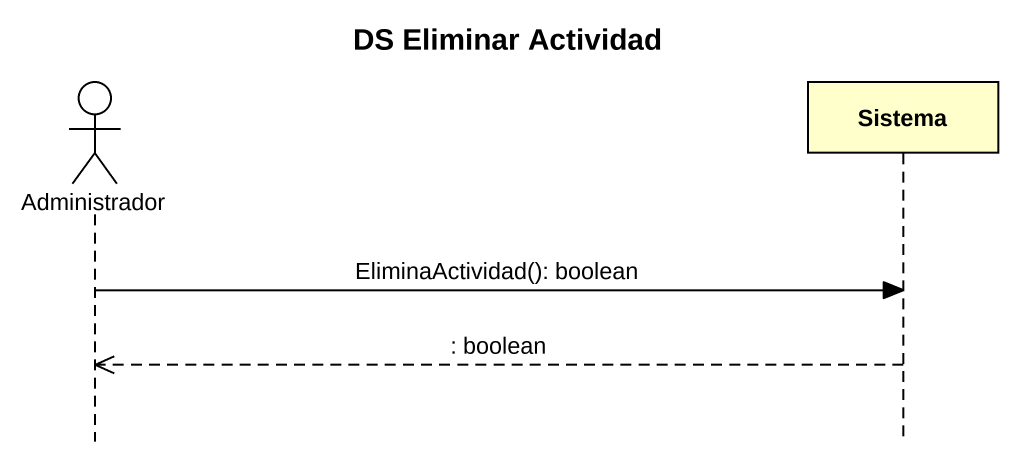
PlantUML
@startuml
title DS Eliminar Actividad
hide footbox
actor Administrador
participant Sistema

Administrador -> Sistema : EliminaActividad(): boolean
Sistema -->> Administrador : : boolean
@enduml
